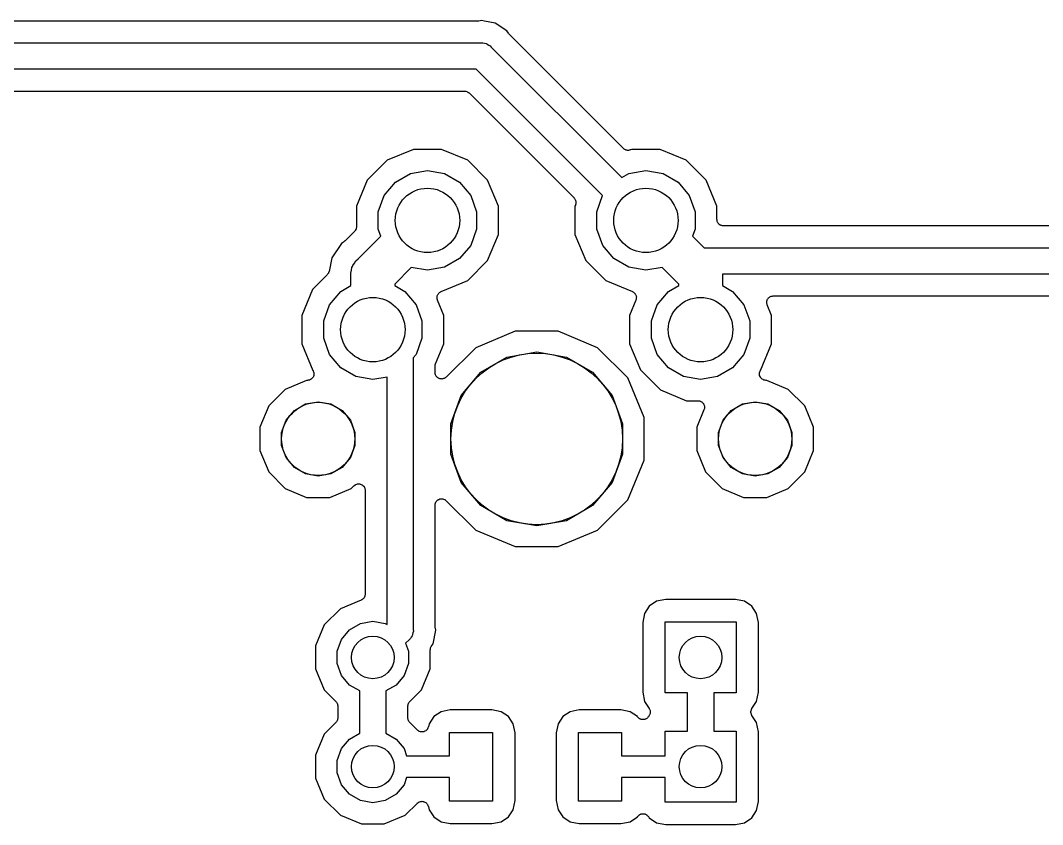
# Model space of a CAD drawing. Extents: x 24 to 196, y -189 to -31.
# Drawn here: x 136.59 to 160.35, y -129.94 to -111.25 of the extents above; entities that cross this region are included whole.
import ezdxf

# ---------------------------------------------------------------- set-up
doc = ezdxf.new("R2010")
doc.units = 0
doc.header["$MEASUREMENT"] = 0
doc.layers.add('BLACK', color=7, linetype='CONTINUOUS')

msp = doc.modelspace()

# ---------------------------------------------------------------- linework, layer by layer
at = {"layer": 'BLACK', "linetype": 'CONTINUOUS'}
for p, q in [((147.215, -111.265), (134.398, -111.265)), ((147.23, -111.262), (147.215, -111.265)), ((147.245, -111.262), (147.23, -111.262)), ((147.31, -111.249), (147.245, -111.262)), ((147.375, -111.262), (147.31, -111.249)), ((147.627, -111.312), (147.375, -111.262)), ((147.375, -111.262), (147.375, -111.262)), ((147.896, -111.492), (147.627, -111.312)), ((147.933, -111.547), (147.896, -111.492)), ((147.943, -111.558), (147.933, -111.547)), ((147.952, -111.57), (147.943, -111.558)), ((150.607, -114.225), (147.952, -111.57)), ((134.316, -111.773), (147.297, -111.773)), ((147.297, -111.773), (147.337, -111.769)), ((147.337, -111.769), (147.376, -111.78)), ((147.376, -111.78), (147.416, -111.787)), ((147.416, -111.787), (147.427, -111.793)), ((147.427, -111.793), (147.441, -111.797)), ((147.441, -111.797), (147.474, -111.82)), ((147.474, -111.82), (147.509, -111.84)), ((147.509, -111.84), (147.535, -111.871)), ((147.535, -111.871), (150.567, -114.903)), ((147.184, -112.382), (134.429, -112.382)), ((150.123, -115.322), (147.184, -112.382)), ((134.702, -112.89), (146.91, -112.89)), ((146.91, -112.89), (146.917, -112.891)), ((146.917, -112.891), (146.923, -112.891)), ((146.923, -112.891), (146.943, -112.896)), ((146.943, -112.896), (146.962, -112.899)), ((146.962, -112.899), (146.968, -112.903)), ((146.968, -112.903), (146.974, -112.905)), ((146.974, -112.905), (146.991, -112.916)), ((146.991, -112.916), (147.008, -112.926)), ((147.008, -112.926), (147.012, -112.931)), ((147.012, -112.931), (147.018, -112.935)), ((147.018, -112.935), (149.458, -115.375)), ((145.722, -114.247), (145.115, -114.498)), ((146.378, -114.247), (145.722, -114.247)), ((146.985, -114.498), (146.378, -114.247)), ((150.615, -114.231), (150.607, -114.225)), ((150.622, -114.239), (150.615, -114.231)), ((150.637, -114.246), (150.622, -114.239)), ((150.651, -114.256), (150.637, -114.246)), ((150.66, -114.258), (150.651, -114.256)), ((150.669, -114.263), (150.66, -114.258)), ((150.686, -114.265), (150.669, -114.263)), ((150.702, -114.269), (150.686, -114.265)), ((150.712, -114.269), (150.702, -114.269)), ((150.722, -114.27), (150.712, -114.269)), ((150.738, -114.266), (150.722, -114.27)), ((150.754, -114.265), (150.738, -114.266)), ((150.763, -114.261), (150.754, -114.265)), ((150.773, -114.258), (150.763, -114.261)), ((150.802, -114.247), (150.773, -114.258)), ((151.458, -114.247), (150.802, -114.247)), ((152.065, -114.498), (151.458, -114.247)), ((145.115, -114.498), (144.65, -114.962)), ((147.45, -114.962), (146.985, -114.498)), ((152.53, -114.962), (152.065, -114.498)), ((145.653, -114.807), (146.05, -114.737)), ((146.05, -114.737), (146.447, -114.807)), ((150.733, -114.807), (151.13, -114.737)), ((151.13, -114.737), (151.527, -114.807)), ((144.65, -114.962), (144.399, -115.569)), ((145.045, -115.317), (145.304, -115.009)), ((145.304, -115.009), (145.653, -114.807)), ((146.447, -114.807), (146.796, -115.009)), ((146.796, -115.009), (147.055, -115.317)), ((147.701, -115.569), (147.45, -114.962)), ((150.567, -114.903), (150.733, -114.807)), ((151.527, -114.807), (151.876, -115.009)), ((151.876, -115.009), (152.135, -115.317)), ((152.781, -115.569), (152.53, -114.962)), ((144.907, -115.696), (145.045, -115.317)), ((147.055, -115.317), (147.193, -115.696)), ((149.458, -115.375), (149.463, -115.383)), ((149.463, -115.383), (149.471, -115.39)), ((149.471, -115.39), (149.479, -115.405)), ((149.479, -115.405), (149.488, -115.418)), ((149.488, -115.418), (149.491, -115.428)), ((149.491, -115.428), (149.495, -115.437)), ((149.495, -115.437), (149.497, -115.453)), ((149.497, -115.453), (149.502, -115.469)), ((149.502, -115.489), (149.499, -115.505)), ((149.502, -115.469), (149.501, -115.479)), ((149.501, -115.479), (149.502, -115.489)), ((149.987, -115.696), (150.123, -115.322)), ((152.135, -115.317), (152.273, -115.696)), ((144.399, -115.569), (144.399, -116.049)), ((144.907, -116.099), (144.907, -115.696)), ((147.193, -115.696), (147.193, -116.099)), ((147.701, -116.226), (147.701, -115.569)), ((149.491, -115.541), (149.479, -115.569)), ((149.479, -115.569), (149.479, -116.226)), ((149.493, -115.531), (149.491, -115.541)), ((149.497, -115.522), (149.493, -115.531)), ((149.499, -115.505), (149.497, -115.522)), ((149.987, -116.099), (149.987, -115.696)), ((152.273, -115.696), (152.273, -116.099)), ((152.781, -115.875), (152.781, -115.569)), ((152.783, -115.888), (152.781, -115.875)), ((152.783, -115.901), (152.783, -115.888)), ((152.788, -115.914), (152.783, -115.901)), ((152.79, -115.927), (152.788, -115.914)), ((152.797, -115.938), (152.79, -115.927)), ((152.801, -115.951), (152.797, -115.938)), ((152.81, -115.961), (152.801, -115.951)), ((152.817, -115.973), (152.81, -115.961)), ((152.827, -115.981), (152.817, -115.973)), ((144.354, -116.156), (144.143, -116.368)), ((144.358, -116.151), (144.354, -116.156)), ((144.363, -116.147), (144.358, -116.151)), ((144.373, -116.129), (144.363, -116.147)), ((144.385, -116.113), (144.373, -116.129)), ((144.386, -116.107), (144.385, -116.113)), ((144.39, -116.101), (144.386, -116.107)), ((144.393, -116.081), (144.39, -116.101)), ((144.398, -116.062), (144.393, -116.081)), ((144.399, -116.049), (144.398, -116.055)), ((144.398, -116.055), (144.398, -116.062)), ((144.967, -116.263), (144.907, -116.099)), ((147.193, -116.099), (147.055, -116.478)), ((150.125, -116.478), (149.987, -116.099)), ((152.273, -116.099), (152.213, -116.263)), ((152.835, -115.992), (152.827, -115.981)), ((152.847, -115.998), (152.835, -115.992)), ((152.857, -116.007), (152.847, -115.998)), ((152.87, -116.011), (152.857, -116.007)), ((152.881, -116.018), (152.87, -116.011)), ((152.894, -116.02), (152.881, -116.018)), ((152.907, -116.025), (152.894, -116.02)), ((152.92, -116.025), (152.907, -116.025)), ((152.933, -116.027), (152.92, -116.025)), ((172.307, -116.027), (152.933, -116.027)), ((144.048, -116.435), (143.823, -116.771)), ((144.12, -116.387), (144.048, -116.435)), ((144.131, -116.376), (144.12, -116.387)), ((144.143, -116.368), (144.131, -116.376)), ((144.436, -116.793), (144.967, -116.263)), ((147.45, -116.833), (147.701, -116.226)), ((149.479, -116.226), (149.73, -116.833)), ((152.213, -116.263), (152.486, -116.535)), ((147.055, -116.478), (146.796, -116.787)), ((150.384, -116.787), (150.125, -116.478)), ((152.486, -116.535), (172.362, -116.535)), ((143.823, -116.771), (143.761, -117.082)), ((144.312, -116.95), (144.351, -116.894)), ((144.351, -116.894), (144.385, -116.836)), ((144.385, -116.836), (144.436, -116.793)), ((146.796, -116.787), (146.447, -116.988)), ((146.985, -117.297), (147.45, -116.833)), ((149.73, -116.833), (150.195, -117.297)), ((150.733, -116.988), (150.384, -116.787)), ((143.719, -117.164), (143.38, -117.502)), ((143.728, -117.151), (143.719, -117.164)), ((143.729, -117.149), (143.728, -117.151)), ((143.728, -117.151), (143.728, -117.151)), ((143.741, -117.135), (143.729, -117.149)), ((143.744, -117.128), (143.741, -117.135)), ((143.749, -117.121), (143.744, -117.128)), ((143.752, -117.11), (143.749, -117.121)), ((143.755, -117.105), (143.752, -117.11)), ((143.756, -117.097), (143.755, -117.105)), ((143.76, -117.086), (143.756, -117.097)), ((143.761, -117.082), (143.76, -117.086)), ((144.266, -117.123), (144.284, -117.058)), ((144.272, -117.19), (144.266, -117.123)), ((144.284, -117.058), (144.295, -116.991)), ((144.295, -116.991), (144.307, -116.972)), ((144.307, -116.972), (144.312, -116.95)), ((145.674, -116.992), (145.288, -117.378)), ((146.05, -117.058), (145.674, -116.992)), ((146.447, -116.988), (146.05, -117.058)), ((151.13, -117.058), (150.733, -116.988)), ((151.506, -116.992), (151.13, -117.058)), ((151.892, -117.378), (151.506, -116.992)), ((152.912, -117.145), (152.908, -117.19)), ((171.667, -117.145), (152.912, -117.145)), ((144.272, -117.411), (144.272, -117.19)), ((145.288, -117.378), (145.288, -117.411)), ((146.366, -117.554), (146.985, -117.297)), ((150.195, -117.297), (150.814, -117.554)), ((151.892, -117.411), (151.892, -117.378)), ((152.908, -117.19), (152.908, -117.411)), ((143.38, -117.502), (143.129, -118.109)), ((143.775, -117.857), (144.034, -117.549)), ((144.034, -117.549), (144.272, -117.411)), ((145.288, -117.411), (145.526, -117.549)), ((145.526, -117.549), (145.785, -117.857)), ((146.279, -117.649), (146.285, -117.637)), ((146.285, -117.637), (146.289, -117.624)), ((146.289, -117.624), (146.297, -117.614)), ((146.297, -117.614), (146.303, -117.602)), ((146.303, -117.602), (146.313, -117.593)), ((146.313, -117.593), (146.321, -117.582)), ((146.321, -117.582), (146.333, -117.575)), ((146.333, -117.575), (146.342, -117.566)), ((146.342, -117.566), (146.355, -117.561)), ((146.355, -117.561), (146.366, -117.554)), ((150.814, -117.554), (150.825, -117.561)), ((150.825, -117.561), (150.838, -117.566)), ((150.838, -117.566), (150.847, -117.575)), ((150.847, -117.575), (150.859, -117.582)), ((150.859, -117.582), (150.867, -117.593)), ((150.867, -117.593), (150.877, -117.602)), ((150.877, -117.602), (150.883, -117.614)), ((150.883, -117.614), (150.891, -117.624)), ((150.891, -117.624), (150.895, -117.637)), ((150.895, -117.637), (150.901, -117.649)), ((151.395, -117.857), (151.654, -117.549)), ((151.654, -117.549), (151.892, -117.411)), ((152.908, -117.411), (153.146, -117.549)), ((153.146, -117.549), (153.405, -117.857)), ((143.637, -118.236), (143.775, -117.857)), ((145.785, -117.857), (145.923, -118.236)), ((146.272, -117.701), (146.274, -117.688)), ((146.275, -117.714), (146.272, -117.701)), ((146.273, -117.675), (146.277, -117.662)), ((146.274, -117.688), (146.273, -117.675)), ((146.275, -117.728), (146.275, -117.714)), ((146.281, -117.74), (146.275, -117.728)), ((146.277, -117.662), (146.279, -117.649)), ((146.283, -117.753), (146.281, -117.74)), ((146.431, -118.109), (146.283, -117.753)), ((150.897, -117.753), (150.749, -118.109)), ((150.899, -117.74), (150.897, -117.753)), ((150.905, -117.728), (150.899, -117.74)), ((150.901, -117.649), (150.903, -117.662)), ((150.903, -117.662), (150.907, -117.675)), ((150.908, -117.701), (150.905, -117.714)), ((150.905, -117.714), (150.905, -117.728)), ((150.907, -117.675), (150.906, -117.688)), ((150.906, -117.688), (150.908, -117.701)), ((151.257, -118.236), (151.395, -117.857)), ((153.405, -117.857), (153.543, -118.236)), ((153.938, -117.812), (153.94, -117.795)), ((153.94, -117.822), (153.938, -117.812)), ((153.94, -117.779), (153.943, -117.769)), ((153.94, -117.795), (153.94, -117.779)), ((153.94, -117.832), (153.94, -117.822)), ((153.946, -117.847), (153.94, -117.832)), ((153.943, -117.769), (153.945, -117.759)), ((153.945, -117.759), (153.952, -117.745)), ((153.949, -117.864), (153.946, -117.847)), ((154.051, -118.109), (153.949, -117.864)), ((153.952, -117.745), (153.958, -117.729)), ((153.958, -117.729), (153.964, -117.721)), ((153.964, -117.721), (153.969, -117.712)), ((153.969, -117.712), (153.981, -117.701)), ((153.981, -117.701), (153.992, -117.688)), ((153.992, -117.688), (154.001, -117.683)), ((154.001, -117.683), (154.008, -117.677)), ((154.008, -117.677), (154.023, -117.67)), ((154.023, -117.67), (154.038, -117.662)), ((154.038, -117.662), (154.048, -117.66)), ((154.048, -117.66), (154.057, -117.656)), ((154.057, -117.656), (154.074, -117.656)), ((154.074, -117.656), (154.09, -117.653)), ((154.09, -117.653), (163.817, -117.653)), ((143.129, -118.109), (143.129, -118.766)), ((146.431, -118.766), (146.431, -118.109)), ((150.749, -118.109), (150.749, -118.766)), ((154.051, -118.766), (154.051, -118.109)), ((143.637, -118.639), (143.637, -118.236)), ((145.923, -118.236), (145.923, -118.639)), ((151.257, -118.639), (151.257, -118.236)), ((153.543, -118.236), (153.543, -118.639)), ((148.092, -118.476), (147.173, -118.857)), ((149.088, -118.476), (148.092, -118.476)), ((150.007, -118.857), (149.088, -118.476)), ((143.129, -118.766), (143.385, -119.384)), ((143.775, -119.018), (143.637, -118.639)), ((145.923, -118.639), (145.785, -119.018)), ((146.239, -119.229), (146.431, -118.766)), ((150.749, -118.766), (151, -119.373)), ((151.395, -119.018), (151.257, -118.639)), ((153.543, -118.639), (153.405, -119.018)), ((153.795, -119.384), (154.051, -118.766)), ((144.034, -119.327), (143.775, -119.018)), ((145.785, -119.018), (145.72, -119.096)), ((147.173, -118.857), (146.488, -119.541)), ((147.898, -119.075), (148.59, -118.953)), ((148.59, -118.953), (149.282, -119.075)), ((150.711, -119.56), (150.007, -118.857)), ((151.654, -119.327), (151.395, -119.018)), ((153.405, -119.018), (153.146, -119.327)), ((145.72, -119.096), (145.72, -125.409)), ((146.228, -119.28), (146.233, -119.258)), ((146.228, -119.284), (146.228, -119.28)), ((146.228, -119.287), (146.228, -119.284)), ((146.228, -119.434), (146.228, -119.287)), ((146.233, -119.258), (146.237, -119.235)), ((146.237, -119.235), (146.239, -119.232)), ((146.239, -119.232), (146.239, -119.229)), ((147.289, -119.427), (147.898, -119.075)), ((149.282, -119.075), (149.891, -119.427)), ((143.385, -119.384), (143.39, -119.39)), ((143.39, -119.39), (143.393, -119.396)), ((143.397, -119.524), (143.39, -119.543)), ((143.393, -119.396), (143.396, -119.402)), ((143.396, -119.402), (143.402, -119.421)), ((143.406, -119.506), (143.397, -119.524)), ((143.402, -119.421), (143.408, -119.44)), ((143.408, -119.493), (143.406, -119.499)), ((143.406, -119.499), (143.406, -119.506)), ((143.408, -119.44), (143.408, -119.447)), ((143.408, -119.447), (143.41, -119.453)), ((143.41, -119.453), (143.408, -119.473)), ((143.408, -119.473), (143.408, -119.493)), ((144.383, -119.528), (144.034, -119.327)), ((144.78, -119.598), (144.383, -119.528)), ((145.11, -119.54), (144.78, -119.598)), ((145.11, -125.295), (145.11, -119.54)), ((146.231, -119.453), (146.228, -119.434)), ((146.233, -119.473), (146.231, -119.453)), ((146.236, -119.479), (146.233, -119.473)), ((146.237, -119.486), (146.236, -119.479)), ((146.247, -119.503), (146.237, -119.486)), ((146.255, -119.521), (146.247, -119.503)), ((146.26, -119.526), (146.255, -119.521)), ((146.263, -119.532), (146.26, -119.526)), ((146.279, -119.544), (146.263, -119.532)), ((146.837, -119.965), (147.289, -119.427)), ((149.891, -119.427), (150.343, -119.965)), ((151, -119.373), (151.465, -119.837)), ((152.003, -119.528), (151.654, -119.327)), ((152.4, -119.598), (152.003, -119.528)), ((152.797, -119.528), (152.4, -119.598)), ((153.146, -119.327), (152.797, -119.528)), ((153.77, -119.453), (153.772, -119.447)), ((153.772, -119.473), (153.77, -119.453)), ((153.772, -119.44), (153.778, -119.421)), ((153.772, -119.447), (153.772, -119.44)), ((153.772, -119.493), (153.772, -119.473)), ((153.774, -119.499), (153.772, -119.493)), ((153.774, -119.506), (153.774, -119.499)), ((153.783, -119.524), (153.774, -119.506)), ((153.778, -119.421), (153.784, -119.402)), ((153.79, -119.543), (153.783, -119.524)), ((153.784, -119.402), (153.787, -119.396)), ((153.787, -119.396), (153.79, -119.39)), ((153.79, -119.39), (153.795, -119.384)), ((143.24, -119.619), (142.74, -119.826)), ((143.258, -119.619), (143.24, -119.619)), ((143.278, -119.615), (143.258, -119.619)), ((143.298, -119.614), (143.278, -119.615)), ((143.304, -119.611), (143.298, -119.614)), ((143.31, -119.61), (143.304, -119.611)), ((143.328, -119.6), (143.31, -119.61)), ((143.346, -119.591), (143.328, -119.6)), ((143.35, -119.586), (143.346, -119.591)), ((143.356, -119.583), (143.35, -119.586)), ((143.369, -119.568), (143.356, -119.583)), ((143.383, -119.554), (143.369, -119.568)), ((143.386, -119.548), (143.383, -119.554)), ((143.39, -119.543), (143.386, -119.548)), ((146.293, -119.559), (146.279, -119.544)), ((146.299, -119.561), (146.293, -119.559)), ((146.304, -119.566), (146.299, -119.561)), ((146.323, -119.573), (146.304, -119.566)), ((146.341, -119.581), (146.323, -119.573)), ((146.347, -119.582), (146.341, -119.581)), ((146.354, -119.584), (146.347, -119.582)), ((146.374, -119.584), (146.354, -119.584)), ((146.393, -119.586), (146.374, -119.584)), ((146.4, -119.584), (146.393, -119.586)), ((146.407, -119.584), (146.4, -119.584)), ((146.425, -119.577), (146.407, -119.584)), ((146.445, -119.572), (146.425, -119.577)), ((146.45, -119.568), (146.445, -119.572)), ((146.456, -119.566), (146.45, -119.568)), ((146.472, -119.553), (146.456, -119.566)), ((146.488, -119.541), (146.472, -119.553)), ((151.092, -120.48), (150.711, -119.56)), ((153.794, -119.548), (153.79, -119.543)), ((153.797, -119.554), (153.794, -119.548)), ((153.811, -119.568), (153.797, -119.554)), ((153.824, -119.583), (153.811, -119.568)), ((153.83, -119.586), (153.824, -119.583)), ((153.834, -119.591), (153.83, -119.586)), ((153.852, -119.6), (153.834, -119.591)), ((153.87, -119.61), (153.852, -119.6)), ((153.876, -119.611), (153.87, -119.61)), ((153.882, -119.614), (153.876, -119.611)), ((153.902, -119.615), (153.882, -119.614)), ((153.922, -119.619), (153.902, -119.615)), ((153.94, -119.619), (153.922, -119.619)), ((154.44, -119.826), (153.94, -119.619)), ((142.74, -119.826), (142.358, -120.208)), ((146.596, -120.626), (146.837, -119.965)), ((150.343, -119.965), (150.584, -120.626)), ((151.465, -119.837), (152.072, -120.089)), ((154.822, -120.208), (154.44, -119.826)), ((142.358, -120.208), (142.151, -120.707)), ((142.955, -120.316), (143.214, -120.166)), ((143.214, -120.166), (143.51, -120.114)), ((143.51, -120.114), (143.806, -120.166)), ((143.806, -120.166), (144.065, -120.316)), ((152.072, -120.089), (152.339, -120.089)), ((152.339, -120.089), (152.356, -120.092)), ((152.356, -120.092), (152.372, -120.092)), ((152.372, -120.092), (152.382, -120.096)), ((152.382, -120.096), (152.391, -120.098)), ((152.391, -120.098), (152.406, -120.106)), ((152.406, -120.106), (152.421, -120.113)), ((152.421, -120.113), (152.429, -120.119)), ((152.429, -120.119), (152.437, -120.124)), ((152.437, -120.124), (152.448, -120.137)), ((152.448, -120.137), (152.46, -120.148)), ((152.46, -120.148), (152.465, -120.157)), ((152.465, -120.157), (152.471, -120.165)), ((152.471, -120.165), (152.477, -120.18)), ((152.477, -120.18), (152.485, -120.195)), ((152.485, -120.195), (152.486, -120.205)), ((152.486, -120.205), (152.489, -120.215)), ((152.489, -120.215), (152.489, -120.231)), ((152.489, -120.231), (152.492, -120.248)), ((152.492, -120.248), (152.489, -120.257)), ((153.115, -120.316), (153.374, -120.166)), ((153.374, -120.166), (153.67, -120.114)), ((153.67, -120.114), (153.966, -120.166)), ((153.966, -120.166), (154.225, -120.316)), ((155.029, -120.707), (154.822, -120.208)), ((142.762, -120.546), (142.955, -120.316)), ((144.065, -120.316), (144.258, -120.546)), ((151.092, -121.475), (151.092, -120.48)), ((152.48, -120.299), (152.311, -120.707)), ((152.484, -120.283), (152.48, -120.299)), ((152.489, -120.268), (152.484, -120.283)), ((152.489, -120.257), (152.489, -120.268)), ((152.922, -120.546), (153.115, -120.316)), ((154.225, -120.316), (154.418, -120.546)), ((142.151, -120.707), (142.151, -121.248)), ((142.659, -120.828), (142.762, -120.546)), ((144.258, -120.546), (144.361, -120.828)), ((146.596, -121.329), (146.596, -120.626)), ((150.584, -120.626), (150.584, -121.329)), ((152.311, -120.707), (152.311, -121.248)), ((152.819, -120.828), (152.922, -120.546)), ((154.418, -120.546), (154.521, -120.828)), ((155.029, -121.248), (155.029, -120.707)), ((142.659, -121.128), (142.659, -120.828)), ((144.361, -120.828), (144.361, -121.128)), ((152.819, -121.128), (152.819, -120.828)), ((154.521, -120.828), (154.521, -121.128)), ((142.762, -121.41), (142.659, -121.128)), ((144.361, -121.128), (144.258, -121.41)), ((152.922, -121.41), (152.819, -121.128)), ((154.521, -121.128), (154.418, -121.41)), ((142.151, -121.248), (142.358, -121.747)), ((142.955, -121.64), (142.762, -121.41)), ((144.258, -121.41), (144.065, -121.64)), ((146.837, -121.99), (146.596, -121.329)), ((150.584, -121.329), (150.343, -121.99)), ((152.311, -121.248), (152.518, -121.747)), ((153.115, -121.64), (152.922, -121.41)), ((154.418, -121.41), (154.225, -121.64)), ((154.822, -121.747), (155.029, -121.248)), ((143.214, -121.79), (142.955, -121.64)), ((144.065, -121.64), (143.806, -121.79)), ((150.711, -122.395), (151.092, -121.475)), ((153.374, -121.79), (153.115, -121.64)), ((154.225, -121.64), (153.966, -121.79)), ((142.358, -121.747), (142.74, -122.13)), ((143.51, -121.842), (143.214, -121.79)), ((143.806, -121.79), (143.51, -121.842)), ((152.518, -121.747), (152.9, -122.13)), ((153.67, -121.842), (153.374, -121.79)), ((153.966, -121.79), (153.67, -121.842)), ((154.44, -122.13), (154.822, -121.747)), ((142.74, -122.13), (143.24, -122.337)), ((143.78, -122.337), (144.28, -122.13)), ((144.28, -122.13), (144.342, -122.067)), ((144.342, -122.067), (144.358, -122.056)), ((144.358, -122.056), (144.374, -122.043)), ((144.374, -122.043), (144.38, -122.041)), ((144.38, -122.041), (144.385, -122.037)), ((144.385, -122.037), (144.405, -122.032)), ((144.405, -122.032), (144.423, -122.025)), ((144.423, -122.025), (144.43, -122.025)), ((144.43, -122.025), (144.437, -122.023)), ((144.437, -122.023), (144.456, -122.025)), ((144.456, -122.025), (144.476, -122.025)), ((144.476, -122.025), (144.483, -122.027)), ((144.483, -122.027), (144.489, -122.028)), ((144.489, -122.028), (144.507, -122.036)), ((144.507, -122.036), (144.526, -122.043)), ((144.526, -122.043), (144.531, -122.047)), ((144.531, -122.047), (144.537, -122.05)), ((144.537, -122.05), (144.551, -122.064)), ((144.551, -122.064), (144.567, -122.077)), ((144.567, -122.077), (144.57, -122.083)), ((144.57, -122.083), (144.575, -122.088)), ((144.575, -122.088), (144.583, -122.106)), ((144.583, -122.106), (144.593, -122.123)), ((144.593, -122.123), (144.594, -122.13)), ((144.594, -122.13), (144.597, -122.136)), ((144.597, -122.136), (144.599, -122.156)), ((147.289, -122.529), (146.837, -121.99)), ((150.343, -121.99), (149.891, -122.529)), ((152.9, -122.13), (153.4, -122.337)), ((153.94, -122.337), (154.44, -122.13)), ((143.24, -122.337), (143.78, -122.337)), ((144.599, -122.156), (144.602, -122.175)), ((144.602, -122.175), (144.602, -124.586)), ((146.299, -122.394), (146.304, -122.39)), ((146.304, -122.39), (146.323, -122.383)), ((146.323, -122.383), (146.341, -122.374)), ((146.341, -122.374), (146.347, -122.374)), ((146.347, -122.374), (146.354, -122.372)), ((146.354, -122.372), (146.374, -122.372)), ((146.374, -122.372), (146.393, -122.37)), ((146.393, -122.37), (146.4, -122.372)), ((146.4, -122.372), (146.407, -122.372)), ((146.407, -122.372), (146.425, -122.378)), ((146.425, -122.378), (146.445, -122.383)), ((146.445, -122.383), (146.45, -122.387)), ((146.45, -122.387), (146.456, -122.39)), ((146.456, -122.39), (146.472, -122.402)), ((153.4, -122.337), (153.94, -122.337)), ((146.228, -122.522), (146.231, -122.502)), ((146.228, -125.328), (146.228, -122.522)), ((146.231, -122.502), (146.233, -122.482)), ((146.233, -122.482), (146.236, -122.476)), ((146.236, -122.476), (146.237, -122.469)), ((146.237, -122.469), (146.247, -122.452)), ((146.247, -122.452), (146.255, -122.434)), ((146.255, -122.434), (146.26, -122.429)), ((146.26, -122.429), (146.263, -122.424)), ((146.263, -122.424), (146.279, -122.411)), ((146.279, -122.411), (146.293, -122.397)), ((146.293, -122.397), (146.299, -122.394)), ((146.472, -122.402), (146.488, -122.414)), ((146.488, -122.414), (147.173, -123.099)), ((147.898, -122.88), (147.289, -122.529)), ((149.891, -122.529), (149.282, -122.88)), ((150.007, -123.099), (150.711, -122.395)), ((147.173, -123.099), (148.092, -123.48)), ((148.59, -123.002), (147.898, -122.88)), ((149.282, -122.88), (148.59, -123.002)), ((149.088, -123.48), (150.007, -123.099)), ((148.092, -123.48), (149.088, -123.48)), ((144.508, -124.727), (144.025, -124.927)), ((144.517, -124.722), (144.508, -124.727)), ((144.526, -124.718), (144.517, -124.722)), ((144.539, -124.707), (144.526, -124.718)), ((144.553, -124.698), (144.539, -124.707)), ((144.559, -124.691), (144.553, -124.698)), ((144.567, -124.684), (144.559, -124.691)), ((144.575, -124.67), (144.567, -124.684)), ((144.585, -124.656), (144.575, -124.67)), ((144.588, -124.647), (144.585, -124.656)), ((144.593, -124.638), (144.588, -124.647)), ((144.596, -124.622), (144.593, -124.638)), ((144.601, -124.606), (144.596, -124.622)), ((144.602, -124.586), (144.6, -124.596)), ((144.6, -124.596), (144.601, -124.606)), ((151.376, -124.754), (151.208, -124.866)), ((151.59, -124.711), (151.376, -124.754)), ((153.21, -124.711), (151.59, -124.711)), ((153.424, -124.754), (153.21, -124.711)), ((153.592, -124.866), (153.424, -124.754)), ((144.025, -124.927), (143.65, -125.302)), ((151.208, -124.866), (151.096, -125.034)), ((153.704, -125.034), (153.592, -124.866)), ((144.493, -125.27), (144.78, -125.219)), ((144.78, -125.219), (145.067, -125.27)), ((151.096, -125.034), (151.054, -125.247)), ((151.575, -126.883), (151.575, -125.232)), ((151.575, -125.232), (153.225, -125.232)), ((153.225, -125.232), (153.225, -126.883)), ((153.746, -125.247), (153.704, -125.034)), ((143.65, -125.302), (143.446, -125.792)), ((144.054, -125.639), (144.241, -125.416)), ((144.241, -125.416), (144.493, -125.27)), ((145.067, -125.27), (145.11, -125.295)), ((145.723, -125.45), (145.713, -125.489)), ((145.72, -125.409), (145.723, -125.45)), ((146.181, -125.74), (146.244, -125.423)), ((146.23, -125.342), (146.228, -125.328)), ((146.231, -125.357), (146.23, -125.342)), ((146.244, -125.423), (146.231, -125.357)), ((151.054, -125.247), (151.054, -126.868)), ((153.746, -126.868), (153.746, -125.247)), ((143.954, -125.912), (144.054, -125.639)), ((145.621, -125.648), (145.539, -125.73)), ((145.652, -125.622), (145.621, -125.648)), ((145.672, -125.587), (145.652, -125.622)), ((145.696, -125.553), (145.672, -125.587)), ((145.699, -125.54), (145.696, -125.553)), ((145.706, -125.529), (145.699, -125.54)), ((145.713, -125.489), (145.706, -125.529)), ((143.446, -125.792), (143.446, -126.323)), ((143.954, -126.203), (143.954, -125.912)), ((145.539, -125.73), (145.606, -125.912)), ((145.606, -125.912), (145.606, -126.203)), ((146.113, -125.887), (146.117, -125.869)), ((146.113, -126.323), (146.113, -125.887)), ((146.117, -125.869), (146.118, -125.85)), ((146.118, -125.85), (146.121, -125.843)), ((146.121, -125.843), (146.123, -125.834)), ((146.123, -125.834), (146.132, -125.819)), ((146.132, -125.819), (146.139, -125.802)), ((146.139, -125.802), (146.181, -125.74)), ((143.446, -126.323), (143.65, -126.813)), ((144.054, -126.477), (143.954, -126.203)), ((145.606, -126.203), (145.506, -126.477)), ((145.91, -126.813), (146.113, -126.323)), ((144.241, -126.7), (144.054, -126.477)), ((145.506, -126.477), (145.319, -126.7)), ((143.65, -126.813), (143.923, -127.086)), ((144.475, -126.835), (144.241, -126.7)), ((144.475, -127.82), (144.475, -126.835)), ((145.319, -126.7), (145.085, -126.835)), ((145.085, -126.835), (145.085, -127.82)), ((145.637, -127.086), (145.91, -126.813)), ((151.054, -126.868), (151.096, -127.081)), ((152.095, -126.883), (151.575, -126.883)), ((152.095, -127.772), (152.095, -126.883)), ((153.225, -126.883), (152.705, -126.883)), ((152.705, -126.883), (152.705, -127.772)), ((153.704, -127.081), (153.746, -126.868)), ((143.923, -127.086), (143.926, -127.092)), ((143.926, -127.092), (143.932, -127.096)), ((143.932, -127.096), (143.942, -127.113)), ((143.942, -127.113), (143.953, -127.129)), ((143.953, -127.129), (143.955, -127.136)), ((143.955, -127.136), (143.958, -127.142)), ((143.958, -127.142), (143.961, -127.161)), ((145.599, -127.161), (145.602, -127.142)), ((145.602, -127.142), (145.605, -127.136)), ((145.605, -127.136), (145.607, -127.129)), ((145.607, -127.129), (145.618, -127.113)), ((145.618, -127.113), (145.628, -127.096)), ((145.628, -127.096), (145.634, -127.092)), ((145.634, -127.092), (145.637, -127.086)), ((151.096, -127.081), (151.204, -127.243)), ((153.596, -127.243), (153.704, -127.081)), ((143.961, -127.161), (143.967, -127.181)), ((143.967, -127.181), (143.966, -127.187)), ((143.966, -127.187), (143.967, -127.194)), ((143.967, -127.194), (143.967, -127.461)), ((145.593, -127.181), (145.599, -127.161)), ((145.594, -127.187), (145.593, -127.181)), ((145.593, -127.194), (145.594, -127.187)), ((145.593, -127.461), (145.593, -127.194)), ((146.366, -127.322), (146.198, -127.434)), ((146.58, -127.279), (146.366, -127.322)), ((147.55, -127.279), (146.58, -127.279)), ((147.763, -127.322), (147.55, -127.279)), ((147.931, -127.434), (147.763, -127.322)), ((149.366, -127.322), (149.198, -127.434)), ((149.58, -127.279), (149.366, -127.322)), ((150.55, -127.279), (149.58, -127.279)), ((150.763, -127.322), (150.55, -127.279)), ((150.931, -127.434), (150.763, -127.322)), ((151.204, -127.243), (151.208, -127.252)), ((151.208, -127.252), (151.214, -127.26)), ((151.214, -127.26), (151.219, -127.276)), ((151.219, -127.379), (151.214, -127.395)), ((151.219, -127.276), (151.225, -127.291)), ((151.225, -127.364), (151.219, -127.379)), ((151.225, -127.291), (151.226, -127.301)), ((151.226, -127.354), (151.225, -127.364)), ((151.226, -127.301), (151.229, -127.311)), ((151.229, -127.344), (151.226, -127.354)), ((151.229, -127.311), (151.228, -127.328)), ((151.228, -127.328), (151.229, -127.344)), ((153.571, -127.311), (153.574, -127.301)), ((153.572, -127.328), (153.571, -127.311)), ((153.571, -127.344), (153.572, -127.328)), ((153.574, -127.354), (153.571, -127.344)), ((153.574, -127.301), (153.575, -127.291)), ((153.575, -127.364), (153.574, -127.354)), ((153.575, -127.291), (153.581, -127.276)), ((153.581, -127.379), (153.575, -127.364)), ((153.581, -127.276), (153.586, -127.26)), ((153.586, -127.395), (153.581, -127.379)), ((153.586, -127.26), (153.592, -127.252)), ((153.592, -127.252), (153.596, -127.243)), ((143.923, -127.569), (143.65, -127.842)), ((143.926, -127.564), (143.923, -127.569)), ((143.932, -127.559), (143.926, -127.564)), ((143.941, -127.542), (143.932, -127.559)), ((143.953, -127.526), (143.941, -127.542)), ((143.955, -127.519), (143.953, -127.526)), ((143.958, -127.514), (143.955, -127.519)), ((143.961, -127.494), (143.958, -127.514)), ((143.967, -127.475), (143.961, -127.494)), ((143.967, -127.461), (143.966, -127.468)), ((143.966, -127.468), (143.967, -127.475)), ((145.594, -127.468), (145.593, -127.461)), ((145.593, -127.475), (145.594, -127.468)), ((145.599, -127.494), (145.593, -127.475)), ((145.602, -127.514), (145.599, -127.494)), ((145.605, -127.519), (145.602, -127.514)), ((145.607, -127.526), (145.605, -127.519)), ((145.618, -127.542), (145.607, -127.526)), ((145.628, -127.559), (145.618, -127.542)), ((145.634, -127.564), (145.628, -127.559)), ((145.637, -127.569), (145.634, -127.564)), ((145.815, -127.747), (145.637, -127.569)), ((146.086, -127.602), (146.073, -127.669)), ((146.198, -127.434), (146.086, -127.602)), ((148.043, -127.602), (147.931, -127.434)), ((148.086, -127.815), (148.043, -127.602)), ((149.086, -127.602), (149.044, -127.815)), ((149.198, -127.434), (149.086, -127.602)), ((150.933, -127.438), (150.931, -127.434)), ((150.945, -127.45), (150.933, -127.438)), ((150.955, -127.463), (150.945, -127.45)), ((150.963, -127.469), (150.955, -127.463)), ((150.97, -127.476), (150.963, -127.469)), ((150.985, -127.483), (150.97, -127.476)), ((150.999, -127.493), (150.985, -127.483)), ((151.009, -127.495), (150.999, -127.493)), ((151.018, -127.5), (151.009, -127.495)), ((151.034, -127.501), (151.018, -127.5)), ((151.05, -127.505), (151.034, -127.501)), ((151.06, -127.504), (151.05, -127.505)), ((151.07, -127.505), (151.06, -127.504)), ((151.086, -127.501), (151.07, -127.505)), ((151.103, -127.5), (151.086, -127.501)), ((151.112, -127.495), (151.103, -127.5)), ((151.122, -127.493), (151.112, -127.495)), ((151.135, -127.483), (151.122, -127.493)), ((151.15, -127.476), (151.135, -127.483)), ((151.157, -127.469), (151.15, -127.476)), ((151.166, -127.463), (151.157, -127.469)), ((151.175, -127.45), (151.166, -127.463)), ((151.187, -127.438), (151.175, -127.45)), ((151.204, -127.412), (151.187, -127.438)), ((151.208, -127.403), (151.204, -127.412)), ((151.214, -127.395), (151.208, -127.403)), ((153.592, -127.403), (153.586, -127.395)), ((153.596, -127.412), (153.592, -127.403)), ((153.704, -127.574), (153.596, -127.412)), ((153.746, -127.787), (153.704, -127.574)), ((143.65, -127.842), (143.446, -128.332)), ((144.241, -127.956), (144.475, -127.82)), ((145.085, -127.82), (145.319, -127.956)), ((145.82, -127.75), (145.815, -127.747)), ((145.823, -127.754), (145.82, -127.75)), ((145.841, -127.765), (145.823, -127.754)), ((145.859, -127.778), (145.841, -127.765)), ((145.864, -127.779), (145.859, -127.778)), ((145.868, -127.782), (145.864, -127.779)), ((145.889, -127.786), (145.868, -127.782)), ((145.91, -127.791), (145.889, -127.786)), ((145.915, -127.791), (145.91, -127.791)), ((145.92, -127.792), (145.915, -127.791)), ((145.941, -127.789), (145.92, -127.792)), ((145.963, -127.787), (145.941, -127.789)), ((145.967, -127.785), (145.963, -127.787)), ((145.972, -127.784), (145.967, -127.785)), ((145.991, -127.773), (145.972, -127.784)), ((146.011, -127.764), (145.991, -127.773)), ((146.014, -127.761), (146.011, -127.764)), ((146.019, -127.758), (146.014, -127.761)), ((146.033, -127.742), (146.019, -127.758)), ((146.048, -127.727), (146.033, -127.742)), ((146.05, -127.722), (146.048, -127.727)), ((146.054, -127.719), (146.05, -127.722)), ((146.061, -127.698), (146.054, -127.719)), ((146.07, -127.679), (146.061, -127.698)), ((146.071, -127.674), (146.07, -127.679)), ((146.073, -127.669), (146.071, -127.674)), ((146.565, -128.344), (146.565, -127.8)), ((146.565, -127.8), (147.565, -127.8)), ((147.565, -127.8), (147.565, -129.4)), ((148.086, -129.385), (148.086, -127.815)), ((149.044, -127.815), (149.044, -129.385)), ((149.565, -129.4), (149.565, -127.8)), ((149.565, -127.8), (150.565, -127.8)), ((150.565, -127.8), (150.565, -128.344)), ((151.575, -128.344), (151.575, -127.772)), ((151.575, -127.772), (152.095, -127.772)), ((152.705, -127.772), (153.225, -127.772)), ((153.225, -127.772), (153.225, -129.423)), ((153.746, -129.408), (153.746, -127.787)), ((144.054, -128.179), (144.241, -127.956)), ((145.319, -127.956), (145.506, -128.179)), ((143.446, -128.332), (143.446, -128.863)), ((143.954, -128.452), (144.054, -128.179)), ((145.506, -128.179), (145.566, -128.344)), ((143.954, -128.743), (143.954, -128.452)), ((145.566, -128.344), (146.565, -128.344)), ((150.565, -128.344), (151.575, -128.344)), ((144.054, -129.017), (143.954, -128.743)), ((143.446, -128.863), (143.65, -129.353)), ((144.241, -129.24), (144.054, -129.017)), ((145.506, -129.017), (145.319, -129.24)), ((145.566, -128.852), (145.506, -129.017)), ((146.565, -128.852), (145.566, -128.852)), ((146.565, -129.4), (146.565, -128.852)), ((151.575, -128.852), (150.565, -128.852)), ((150.565, -128.852), (150.565, -129.4)), ((151.575, -129.423), (151.575, -128.852)), ((144.493, -129.385), (144.241, -129.24)), ((145.319, -129.24), (145.067, -129.385)), ((143.65, -129.353), (144.025, -129.728)), ((144.78, -129.436), (144.493, -129.385)), ((145.067, -129.385), (144.78, -129.436)), ((145.535, -129.728), (145.815, -129.449)), ((145.815, -129.449), (145.819, -129.446)), ((145.819, -129.446), (145.822, -129.442)), ((145.822, -129.442), (145.84, -129.431)), ((145.84, -129.431), (145.858, -129.419)), ((145.858, -129.419), (145.863, -129.417)), ((145.863, -129.417), (145.867, -129.415)), ((145.867, -129.415), (145.888, -129.41)), ((145.888, -129.41), (145.909, -129.405)), ((145.909, -129.405), (145.914, -129.405)), ((145.914, -129.405), (145.919, -129.404)), ((145.919, -129.404), (145.94, -129.408)), ((145.94, -129.408), (145.962, -129.409)), ((145.962, -129.409), (145.966, -129.412)), ((145.966, -129.412), (145.971, -129.412)), ((145.971, -129.412), (145.99, -129.423)), ((145.99, -129.423), (146.01, -129.432)), ((146.01, -129.432), (146.013, -129.435)), ((146.013, -129.435), (146.018, -129.438)), ((146.018, -129.438), (146.032, -129.454)), ((146.032, -129.454), (146.047, -129.469)), ((146.047, -129.469), (146.049, -129.474)), ((146.049, -129.474), (146.053, -129.478)), ((146.053, -129.478), (146.06, -129.498)), ((146.06, -129.498), (146.07, -129.517)), ((146.07, -129.517), (146.07, -129.522)), ((146.07, -129.522), (146.072, -129.527)), ((147.565, -129.4), (146.565, -129.4)), ((148.043, -129.598), (148.086, -129.385)), ((149.044, -129.385), (149.086, -129.598)), ((150.565, -129.4), (149.565, -129.4)), ((153.225, -129.423), (151.575, -129.423)), ((153.704, -129.621), (153.746, -129.408)), ((144.025, -129.728), (144.515, -129.931)), ((145.045, -129.931), (145.535, -129.728)), ((146.072, -129.527), (146.086, -129.598)), ((146.086, -129.598), (146.198, -129.766)), ((147.931, -129.766), (148.043, -129.598)), ((149.086, -129.598), (149.198, -129.766)), ((150.931, -129.766), (150.935, -129.76)), ((150.935, -129.76), (150.947, -129.748)), ((150.947, -129.748), (150.956, -129.735)), ((150.956, -129.735), (150.965, -129.729)), ((150.965, -129.729), (150.972, -129.722)), ((150.972, -129.722), (150.987, -129.714)), ((150.987, -129.714), (151, -129.705)), ((151, -129.705), (151.01, -129.703)), ((151.01, -129.703), (151.019, -129.698)), ((151.019, -129.698), (151.036, -129.697)), ((151.036, -129.697), (151.052, -129.693)), ((151.052, -129.693), (151.062, -129.694)), ((151.062, -129.694), (151.072, -129.693)), ((151.072, -129.693), (151.088, -129.697)), ((151.088, -129.697), (151.105, -129.698)), ((151.105, -129.698), (151.114, -129.703)), ((151.114, -129.703), (151.123, -129.705)), ((151.123, -129.705), (151.137, -129.714)), ((151.137, -129.714), (151.152, -129.722)), ((151.152, -129.722), (151.159, -129.729)), ((151.159, -129.729), (151.167, -129.735)), ((151.167, -129.735), (151.177, -129.748)), ((151.177, -129.748), (151.189, -129.76)), ((151.189, -129.76), (151.208, -129.789)), ((153.592, -129.789), (153.704, -129.621)), ((144.515, -129.931), (145.045, -129.931)), ((146.198, -129.766), (146.366, -129.879)), ((146.366, -129.879), (146.58, -129.921)), ((146.58, -129.921), (147.55, -129.921)), ((147.55, -129.921), (147.763, -129.879)), ((147.763, -129.879), (147.931, -129.766)), ((149.198, -129.766), (149.366, -129.879)), ((149.366, -129.879), (149.58, -129.921)), ((149.58, -129.921), (150.55, -129.921)), ((150.55, -129.921), (150.763, -129.879)), ((150.763, -129.879), (150.931, -129.766)), ((151.208, -129.789), (151.376, -129.902)), ((151.376, -129.902), (151.59, -129.944)), ((151.59, -129.944), (153.21, -129.944)), ((153.21, -129.944), (153.424, -129.902)), ((153.424, -129.902), (153.592, -129.789))]:
    msp.add_line(p, q, dxfattribs=at)
at = {"layer": 'BLACK'}
for centre, radius in [((146.05, -115.898), 0.7493), ((151.13, -115.898), 0.7493), ((144.78, -118.438), 0.7493), ((152.4, -118.438), 0.7493), ((148.59, -120.978), 1.9939), ((143.51, -120.978), 0.8509), ((153.67, -120.978), 0.8509), ((144.78, -126.058), 0.4953), ((152.4, -126.058), 0.4953), ((144.78, -128.598), 0.4953), ((152.4, -128.598), 0.4953)]:
    msp.add_circle(centre, radius, dxfattribs=at)

doc.saveas('drawing.dxf')
